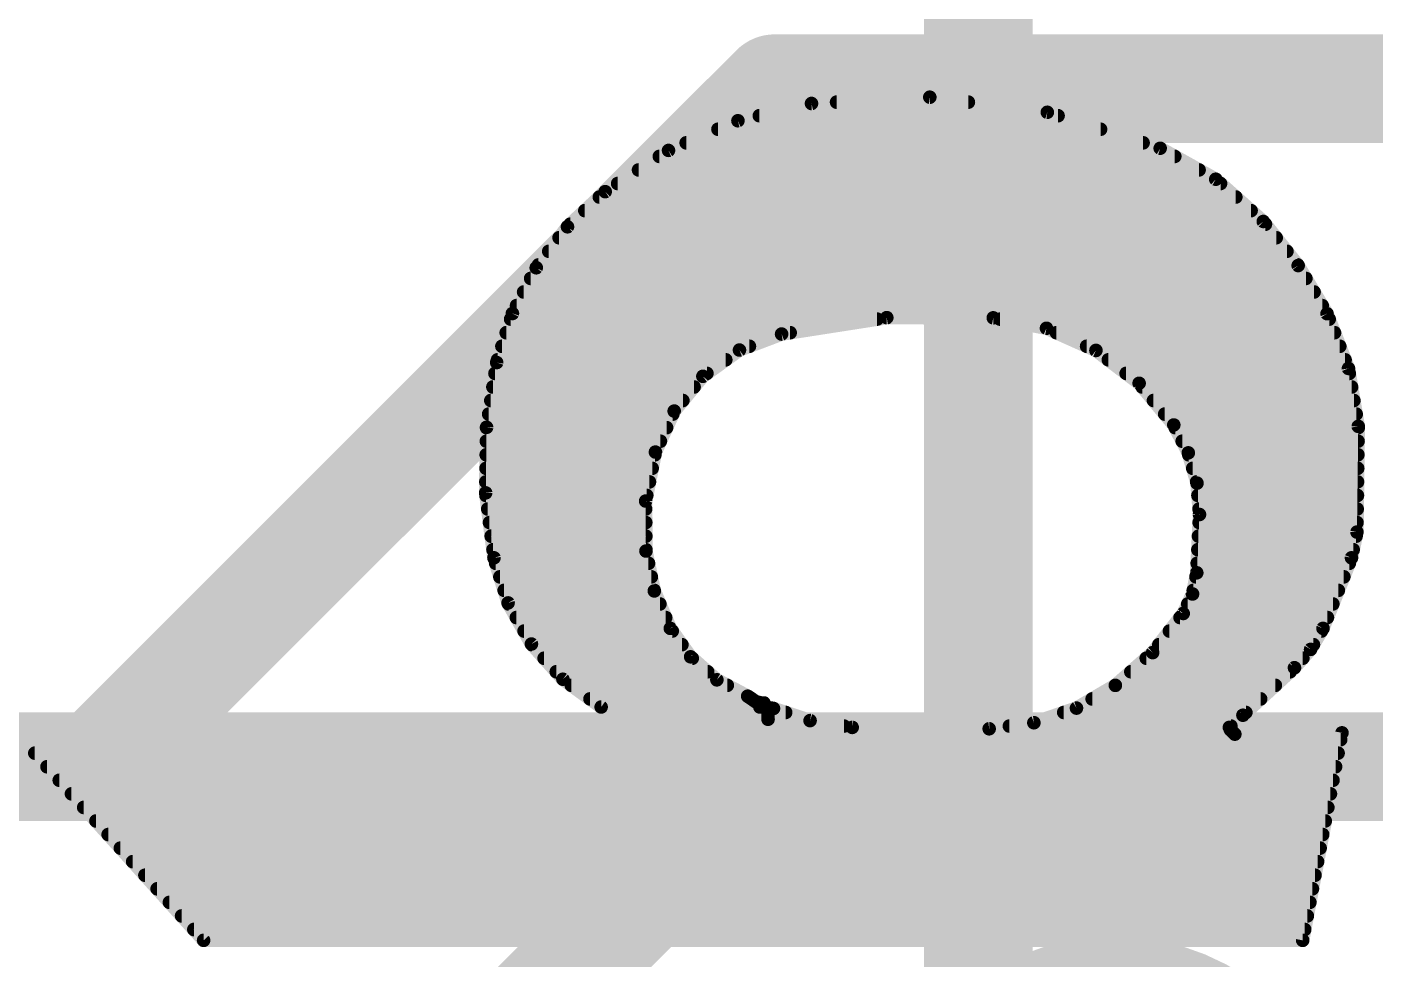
# Model space of a CAD drawing. Extents: x -0.9 to 39.5, y -0.1 to 25.5.
# Drawn here: x 4.95 to 7.474, y 4.72 to 6.465 of the extents above; entities that cross this region are included whole.
import ezdxf

# ---------------------------------------------------------------- set-up
doc = ezdxf.new("R2010")
doc.units = 0
for name, color, linetype in [('1', 12, 'CONTINUOUS'), ('16', 132, 'CONTINUOUS'), ('18', 110, 'CONTINUOUS'), ('22', 40, 'CONTINUOUS')]:
    doc.layers.add(name, color=color, linetype=linetype)

# ---------------------------------------------------------------- blocks, each defined once
blk = doc.blocks.new('ROUNDV')
at = {"const_width": 0.5}
blk.add_lwpolyline([(0, -0.25, 1), (0, 0.25, 1), (0, -0.25)], format="xyb", dxfattribs=at)

msp = doc.modelspace()

# ---------------------------------------------------------------- linework, layer by layer
at = {"layer": '1', "const_width": 0.2032}
for points in [[(6.35, 6.35), (5.08, 5.08)], [(10.48, 6.35), (6.35, 6.35)], [(5.08, 5.08), (3.39, 5.08)], [(6.35, 5.08), (5.461, 4.191)], [(8.89, 5.08), (6.35, 5.08)]]:
    msp.add_lwpolyline(points, dxfattribs=at)
at = {"layer": '1', "const_width": 0.1016}
for points in [[(6.35, 6.4008, 1), (6.35, 6.2992)], [(6.3859, 6.3141, 1), (6.3141, 6.3859)], [(5.08, 5.0292, 1), (5.08, 5.1308)], [(6.35, 5.1308, 1), (6.35, 5.0292)], [(6.3859, 5.0441, 1), (6.3141, 5.1159)], [(5.0441, 5.1159, 1), (5.1159, 5.0441)]]:
    msp.add_lwpolyline(points, format="xyb", dxfattribs=at)
at = {"layer": '16', "const_width": 0.2032}
msp.add_lwpolyline([(6.731, 20.447), (6.731, 4.572)], dxfattribs=at)
at = {"layer": '22', "const_width": 0.0254}
for points in [[(6.4186, 6.3221), (6.281, 6.2898)], [(6.6401, 6.3339), (6.4186, 6.3221)], [(6.4656, 6.3246), (6.7123, 6.3246)], [(6.8601, 6.3056), (6.6401, 6.3339)], [(6.321, 6.2992), (6.8802, 6.2992)], [(7.0714, 6.2382), (6.8601, 6.3056)], [(6.281, 6.2898), (6.1509, 6.2342)], [(6.2435, 6.2738), (6.9598, 6.2738)], [(6.1841, 6.2484), (7.0394, 6.2484)], [(6.1509, 6.2342), (6.0325, 6.157)], [(6.1338, 6.223), (7.0987, 6.223)], [(7.1754, 6.1802), (7.0714, 6.2382)], [(6.0948, 6.1976), (7.1442, 6.1976)], [(6.0558, 6.1722), (7.1844, 6.1722)], [(7.2644, 6.1011), (7.1754, 6.1802)], [(6.0325, 6.157), (5.9618, 6.0912)], [(6.0215, 6.1468), (7.213, 6.1468)], [(5.9943, 6.1214), (7.2416, 6.1214)], [(5.967, 6.096), (7.2684, 6.096)], [(7.3297, 6.0186), (7.2644, 6.1011)], [(5.9618, 6.0912), (5.9034, 6.0144)], [(5.9461, 6.0706), (7.2886, 6.0706)], [(5.9268, 6.0452), (7.3087, 6.0452)], [(5.9075, 6.0198), (7.3288, 6.0198)], [(5.9034, 6.0144), (5.8588, 5.9288)], [(5.8929, 5.9944), (7.3442, 5.9944)], [(7.3838, 5.9284), (7.3297, 6.0186)], [(5.8797, 5.969), (7.3595, 5.969)], [(5.8665, 5.9436), (7.3747, 5.9436)], [(5.8588, 5.9288), (5.8293, 5.8369)], [(5.8554, 5.9182), (6.5415, 5.9182)], [(6.3627, 5.8903), (6.5596, 5.921)], [(6.5596, 5.921), (6.7589, 5.9207)], [(6.7589, 5.9207), (6.8585, 5.9012)], [(6.7716, 5.9182), (7.3878, 5.9182)], [(7.4238, 5.826), (7.3838, 5.9284)], [(5.8472, 5.8928), (6.3787, 5.8928)], [(6.8585, 5.9012), (6.9511, 5.8596)], [(6.8771, 5.8928), (7.3977, 5.8928)], [(5.8391, 5.8674), (6.3024, 5.8674)], [(6.2838, 5.8604), (6.3627, 5.8903)], [(6.9337, 5.8674), (7.4076, 5.8674)], [(6.2153, 5.8112), (6.2838, 5.8604)], [(6.9511, 5.8596), (7.0319, 5.7982)], [(5.8293, 5.8369), (5.8104, 5.7156)], [(5.8309, 5.842), (6.2582, 5.842)], [(6.9743, 5.842), (7.4176, 5.842)], [(7.4422, 5.7175), (7.4238, 5.826)], [(5.8261, 5.8166), (6.2228, 5.8166)], [(6.1616, 5.746), (6.2153, 5.8112)], [(7.0077, 5.8166), (7.4254, 5.8166)], [(7.0319, 5.7982), (7.0968, 5.7201)], [(5.8222, 5.7912), (6.1988, 5.7912)], [(7.0377, 5.7912), (7.4297, 5.7912)], [(5.8182, 5.7658), (6.1779, 5.7658)], [(6.1265, 5.6693), (6.1616, 5.746)], [(7.0588, 5.7658), (7.434, 5.7658)], [(5.8143, 5.7404), (6.159, 5.7404)], [(7.0799, 5.7404), (7.4383, 5.7404)], [(7.0968, 5.7201), (7.124, 5.6678)], [(7.4397, 5.5194), (7.4422, 5.7175)], [(5.8104, 5.7156), (5.8087, 5.5929)], [(5.8104, 5.715), (6.1474, 5.715)], [(7.0995, 5.715), (7.4422, 5.715)], [(5.81, 5.6896), (6.1358, 5.6896)], [(6.1081, 5.5775), (6.1265, 5.6693)], [(7.1126, 5.6896), (7.4418, 5.6896)], [(7.124, 5.6678), (7.1403, 5.6112)], [(5.8097, 5.6642), (6.1255, 5.6642)], [(7.125, 5.6642), (7.4415, 5.6642)], [(5.8093, 5.6388), (6.1204, 5.6388)], [(7.1323, 5.6388), (7.4412, 5.6388)], [(5.8087, 5.5929), (5.8242, 5.4712)], [(5.809, 5.6134), (6.1153, 5.6134)], [(7.1396, 5.6134), (7.4409, 5.6134)], [(7.1403, 5.6112), (7.145, 5.5524)], [(5.8093, 5.588), (6.1102, 5.588)], [(6.1087, 5.4839), (6.1081, 5.5775)], [(7.1421, 5.588), (7.4406, 5.588)], [(5.8125, 5.5626), (6.1082, 5.5626)], [(7.145, 5.5524), (7.1399, 5.4432)], [(7.1442, 5.5626), (7.4402, 5.5626)], [(5.8158, 5.5372), (6.1084, 5.5372)], [(7.1443, 5.5372), (7.4399, 5.5372)], [(7.4295, 5.4712), (7.4397, 5.5194)], [(5.819, 5.5118), (6.1085, 5.5118)], [(7.1431, 5.5118), (7.4381, 5.5118)], [(5.8223, 5.4864), (6.1087, 5.4864)], [(5.8242, 5.4712), (5.8506, 5.3868)], [(6.1244, 5.4092), (6.1087, 5.4839)], [(7.1419, 5.4864), (7.4327, 5.4864)], [(7.3762, 5.3391), (7.4295, 5.4712)], [(5.8274, 5.461), (6.1135, 5.461)], [(7.1399, 5.4432), (7.132, 5.4035)], [(7.1407, 5.461), (7.4254, 5.461)], [(5.8353, 5.4356), (6.1188, 5.4356)], [(7.1384, 5.4356), (7.4151, 5.4356)], [(5.8433, 5.4102), (6.1242, 5.4102)], [(6.1544, 5.3391), (6.1244, 5.4092)], [(7.132, 5.4035), (7.1145, 5.367)], [(7.1333, 5.4102), (7.4049, 5.4102)], [(5.8506, 5.3868), (5.8943, 5.3098)], [(5.8517, 5.3848), (6.1348, 5.3848)], [(7.1145, 5.367), (7.0573, 5.2938)], [(7.123, 5.3848), (7.3946, 5.3848)], [(5.8662, 5.3594), (6.1457, 5.3594)], [(6.1923, 5.2859), (6.1544, 5.3391)], [(7.1086, 5.3594), (7.3844, 5.3594)], [(7.3529, 5.2998), (7.3762, 5.3391)], [(5.8806, 5.334), (6.158, 5.334)], [(7.0887, 5.334), (7.3732, 5.334)], [(5.8943, 5.3098), (5.9533, 5.2438)], [(5.8954, 5.3086), (6.1761, 5.3086)], [(7.0573, 5.2938), (6.9875, 5.2324)], [(7.0689, 5.3086), (7.3582, 5.3086)], [(7.3228, 5.2654), (7.3529, 5.2998)], [(5.9181, 5.2832), (6.1954, 5.2832)], [(6.2415, 5.2428), (6.1923, 5.2859)], [(7.0453, 5.2832), (7.3384, 5.2832)], [(7.2263, 5.1765), (7.3228, 5.2654)], [(5.9408, 5.2578), (6.2243, 5.2578)], [(5.9533, 5.2438), (6.0249, 5.1918)], [(6.2992, 5.2121), (6.2415, 5.2428)], [(7.0164, 5.2578), (7.3146, 5.2578)], [(5.969, 5.2324), (6.261, 5.2324)], [(6.3068, 5.207), (6.2992, 5.2121)], [(6.9875, 5.2324), (6.9147, 5.1898)], [(6.9875, 5.2324), (7.287, 5.2324)], [(6.004, 5.207), (6.3068, 5.207)], [(6.0249, 5.1918), (6.3221, 5.1918)], [(6.3149, 5.2014), (6.3068, 5.207)], [(6.3246, 5.1994), (6.3149, 5.2014)], [(6.3221, 5.1918), (6.3297, 5.1994)], [(6.3297, 5.1994), (6.3246, 5.1994)], [(6.3403, 5.1883), (6.3379, 5.1853)], [(6.3438, 5.1897), (6.3403, 5.1883)], [(6.3475, 5.1892), (6.3438, 5.1897)], [(6.416, 5.1664), (6.3475, 5.1892)], [(6.9147, 5.1898), (6.8349, 5.1624)], [(6.9441, 5.207), (7.2594, 5.207)], [(6.3373, 5.1689), (4.9073, 5.1689)], [(4.9073, 5.1689), (5.2807, 4.7549)], [(6.3379, 5.1853), (6.3373, 5.1816)], [(6.3373, 5.1816), (6.3373, 5.1689)], [(6.3373, 5.1816), (6.3703, 5.1816)], [(6.4948, 5.1537), (6.416, 5.1664)], [(6.8349, 5.1624), (6.7513, 5.1511)], [(6.8908, 5.1816), (7.2318, 5.1816)], [(7.2009, 5.1537), (7.2263, 5.1765)], [(4.9188, 5.1562), (6.4793, 5.1562)], [(6.7513, 5.1511), (6.4948, 5.1537)], [(6.7891, 5.1562), (7.2037, 5.1562)], [(7.2034, 5.1486), (7.2009, 5.1537)], [(7.2111, 5.141), (7.2034, 5.1486)], [(7.4117, 5.1435), (7.2111, 5.141)], [(7.3381, 4.7549), (7.4117, 5.1435)], [(4.9417, 5.1308), (7.4093, 5.1308)], [(4.9646, 5.1054), (7.4045, 5.1054)], [(4.9875, 5.08), (7.3997, 5.08)], [(5.0104, 5.0546), (7.3949, 5.0546)], [(5.0333, 5.0292), (7.3901, 5.0292)], [(5.0562, 5.0038), (7.3852, 5.0038)], [(5.0791, 4.9784), (7.3804, 4.9784)], [(5.102, 4.953), (7.3756, 4.953)], [(5.1249, 4.9276), (7.3708, 4.9276)], [(5.1478, 4.9022), (7.366, 4.9022)], [(5.1708, 4.8768), (7.3612, 4.8768)], [(5.1937, 4.8514), (7.3564, 4.8514)], [(5.2166, 4.826), (7.3516, 4.826)], [(5.2395, 4.8006), (7.3468, 4.8006)], [(5.2624, 4.7752), (7.3419, 4.7752)], [(5.2807, 4.7549), (7.3381, 4.7549)]]:
    msp.add_lwpolyline(points, dxfattribs=at)
at = {"layer": '22', "const_width": 0.0127}
for points in [[(6.4183, 6.3284, 1), (6.4189, 6.3158)], [(6.4201, 6.3159, 1), (6.4171, 6.3283)], [(6.4656, 6.331, 1), (6.4656, 6.3182)], [(6.6409, 6.3402, 1), (6.6393, 6.3276)], [(6.6404, 6.3275, 1), (6.6398, 6.3402)], [(6.7123, 6.3182, 1), (6.7123, 6.331)], [(6.321, 6.3056, 1), (6.321, 6.2928)], [(6.862, 6.3117, 1), (6.8582, 6.2996)], [(6.8593, 6.2993, 1), (6.8609, 6.3119)], [(6.8802, 6.2928, 1), (6.8802, 6.3056)], [(6.2435, 6.2802, 1), (6.2435, 6.2675)], [(6.2795, 6.296, 1), (6.2824, 6.2836)], [(6.2834, 6.284, 1), (6.2785, 6.2956)], [(6.9598, 6.2675, 1), (6.9598, 6.2802)], [(6.1841, 6.2548, 1), (6.1841, 6.242)], [(7.0394, 6.242, 1), (7.0394, 6.2548)], [(6.1338, 6.2294, 1), (6.1338, 6.2166)], [(6.1485, 6.24, 1), (6.1534, 6.2284)], [(6.1544, 6.2289, 1), (6.1475, 6.2395)], [(7.0745, 6.2437, 1), (7.0683, 6.2327)], [(7.0695, 6.2322, 1), (7.0733, 6.2442)], [(7.0987, 6.2166, 1), (7.0987, 6.2294)], [(6.0948, 6.204, 1), (6.0948, 6.1913)], [(7.1442, 6.1913, 1), (7.1442, 6.204)], [(6.0558, 6.1786, 1), (6.0558, 6.1658)], [(7.1796, 6.185, 1), (7.1712, 6.1755)], [(7.1723, 6.1747, 1), (7.1785, 6.1858)], [(7.1844, 6.1658, 1), (7.1844, 6.1786)], [(6.0215, 6.1532, 1), (6.0215, 6.1405)], [(6.029, 6.1623, 1), (6.036, 6.1517)], [(6.0368, 6.1524, 1), (6.0282, 6.1616)], [(7.213, 6.1405, 1), (7.213, 6.1532)], [(5.9943, 6.1278, 1), (5.9943, 6.1151)], [(7.2416, 6.1151, 1), (7.2416, 6.1278)], [(5.967, 6.1024, 1), (5.967, 6.0896)], [(7.2694, 6.105, 1), (7.2594, 6.0972)], [(7.2602, 6.0964, 1), (7.2686, 6.1058)], [(7.2684, 6.0896, 1), (7.2684, 6.1024)], [(5.9461, 6.077, 1), (5.9461, 6.0643)], [(5.9575, 6.0959, 1), (5.9662, 6.0866)], [(5.9669, 6.0874, 1), (5.9568, 6.0951)], [(7.2886, 6.0643, 1), (7.2886, 6.077)], [(5.9268, 6.0516, 1), (5.9268, 6.0389)], [(7.3087, 6.0389, 1), (7.3087, 6.0516)], [(5.9075, 6.0262, 1), (5.9075, 6.0134)], [(7.3288, 6.0134, 1), (7.3288, 6.0262)], [(5.8929, 6.0008, 1), (5.8929, 5.9881)], [(5.8983, 6.0183, 1), (5.9084, 6.0106)], [(5.909, 6.0115, 1), (5.8977, 6.0174)], [(7.3352, 6.0219, 1), (7.3243, 6.0154)], [(7.3247, 6.0147, 1), (7.3347, 6.0226)], [(7.3442, 5.9881, 1), (7.3442, 6.0008)], [(5.8797, 5.9754, 1), (5.8797, 5.9627)], [(7.3595, 5.9627, 1), (7.3595, 5.9754)], [(5.8665, 5.95, 1), (5.8665, 5.9372)], [(7.3747, 5.9372, 1), (7.3747, 5.95)], [(5.8554, 5.9246, 1), (5.8554, 5.9119)], [(5.8531, 5.9318, 1), (5.8644, 5.9259)], [(5.8648, 5.9269, 1), (5.8527, 5.9308)], [(6.5415, 5.9119, 1), (6.5415, 5.9246)], [(6.5596, 5.9274, 1), (6.5596, 5.9147)], [(6.5606, 5.9148, 1), (6.5586, 5.9273)], [(6.7601, 5.9269, 1), (6.7577, 5.9145)], [(6.7589, 5.9144, 1), (6.7589, 5.927)], [(6.7716, 5.9246, 1), (6.7716, 5.9119)], [(7.3897, 5.9307, 1), (7.3779, 5.9261)], [(7.3784, 5.9251, 1), (7.3892, 5.9317)], [(7.3878, 5.9119, 1), (7.3878, 5.9246)], [(5.8472, 5.8992, 1), (5.8472, 5.8864)], [(6.3787, 5.8864, 1), (6.3787, 5.8992)], [(6.8611, 5.9069, 1), (6.8559, 5.8954)], [(6.8573, 5.8949, 1), (6.8597, 5.9074)], [(6.8771, 5.8992, 1), (6.8771, 5.8864)], [(7.3977, 5.8864, 1), (7.3977, 5.8992)], [(5.8391, 5.8738, 1), (5.8391, 5.861)], [(6.3024, 5.861, 1), (6.3024, 5.8738)], [(6.3617, 5.8966, 1), (6.3637, 5.884)], [(6.365, 5.8844, 1), (6.3604, 5.8962)], [(6.9337, 5.8738, 1), (6.9337, 5.861)], [(7.4076, 5.861, 1), (7.4076, 5.8738)], [(6.2816, 5.8663, 1), (6.2861, 5.8544)], [(6.2875, 5.8552, 1), (6.2801, 5.8655)], [(6.955, 5.8647, 1), (6.9473, 5.8545)], [(6.9485, 5.8538, 1), (6.9537, 5.8654)], [(5.8356, 5.8359, 1), (5.823, 5.8379)], [(5.8233, 5.8388, 1), (5.8353, 5.835)], [(5.8309, 5.8484, 1), (5.8309, 5.8357)], [(6.2582, 5.8357, 1), (6.2582, 5.8484)], [(6.9743, 5.8484, 1), (6.9743, 5.8357)], [(7.4176, 5.8357, 1), (7.4176, 5.8484)], [(7.4301, 5.827, 1), (7.4176, 5.8249)], [(7.4179, 5.8236, 1), (7.4298, 5.8283)], [(5.8261, 5.823, 1), (5.8261, 5.8102)], [(6.2116, 5.8163, 1), (6.219, 5.806)], [(6.2202, 5.8071, 1), (6.2104, 5.8152)], [(6.2228, 5.8102, 1), (6.2228, 5.823)], [(7.0077, 5.823, 1), (7.0077, 5.8102)], [(7.0368, 5.8022, 1), (7.0271, 5.7941)], [(7.0281, 5.7931, 1), (7.0358, 5.8032)], [(7.4254, 5.8102, 1), (7.4254, 5.823)], [(5.8222, 5.7976, 1), (5.8222, 5.7848)], [(6.1988, 5.7848, 1), (6.1988, 5.7976)], [(7.0377, 5.7976, 1), (7.0377, 5.7848)], [(7.4297, 5.7848, 1), (7.4297, 5.7976)], [(5.8182, 5.7722, 1), (5.8182, 5.7595)], [(6.1567, 5.7501, 1), (6.1665, 5.742)], [(6.1674, 5.7434, 1), (6.1558, 5.7487)], [(6.1779, 5.7595, 1), (6.1779, 5.7722)], [(7.0588, 5.7722, 1), (7.0588, 5.7595)], [(7.434, 5.7595, 1), (7.434, 5.7722)], [(5.8143, 5.7468, 1), (5.8143, 5.734)], [(6.159, 5.734, 1), (6.159, 5.7468)], [(7.0799, 5.7468, 1), (7.0799, 5.734)], [(7.1024, 5.723, 1), (7.0912, 5.7172)], [(7.0919, 5.716, 1), (7.1017, 5.7242)], [(7.4485, 5.7174, 1), (7.4359, 5.7176)], [(7.4383, 5.734, 1), (7.4383, 5.7468)], [(5.8167, 5.7156, 1), (5.804, 5.7157)], [(5.8104, 5.7214, 1), (5.8104, 5.7086)], [(5.8041, 5.7166, 1), (5.8167, 5.7147)], [(6.1474, 5.7086, 1), (6.1474, 5.7214)], [(7.0995, 5.7214, 1), (7.0995, 5.7086)], [(7.4359, 5.7164, 1), (7.4485, 5.7186)], [(7.4422, 5.7086, 1), (7.4422, 5.7214)], [(5.81, 5.696, 1), (5.81, 5.6833)], [(6.1207, 5.6719, 1), (6.1323, 5.6667)], [(6.1327, 5.6681, 1), (6.1203, 5.6705)], [(6.1358, 5.6833, 1), (6.1358, 5.696)], [(7.1126, 5.696, 1), (7.1126, 5.6833)], [(7.1301, 5.6696, 1), (7.1179, 5.666)], [(7.4418, 5.6833, 1), (7.4418, 5.696)], [(5.8097, 5.6706, 1), (5.8097, 5.6578)], [(6.1255, 5.6578, 1), (6.1255, 5.6706)], [(7.1183, 5.6649, 1), (7.1296, 5.6707)], [(7.125, 5.6706, 1), (7.125, 5.6578)], [(7.4415, 5.6578, 1), (7.4415, 5.6706)], [(5.8093, 5.6452, 1), (5.8093, 5.6325)], [(6.1204, 5.6325, 1), (6.1204, 5.6452)], [(7.1323, 5.6452, 1), (7.1323, 5.6325)], [(7.4412, 5.6325, 1), (7.4412, 5.6452)], [(5.815, 5.5937, 1), (5.8024, 5.5921)], [(5.809, 5.6198, 1), (5.809, 5.6071)], [(6.1153, 5.6071, 1), (6.1153, 5.6198)], [(7.1396, 5.6198, 1), (7.1396, 5.6071)], [(7.1466, 5.6117, 1), (7.1339, 5.6106)], [(7.1342, 5.6094, 1), (7.1464, 5.6129)], [(7.4409, 5.6071, 1), (7.4409, 5.6198)], [(5.8023, 5.593, 1), (5.815, 5.5928)], [(5.8093, 5.5944, 1), (5.8093, 5.5816)], [(6.1145, 5.5776, 1), (6.1018, 5.5775)], [(6.1019, 5.5788, 1), (6.1143, 5.5763)], [(6.1102, 5.5816, 1), (6.1102, 5.5944)], [(7.1421, 5.5944, 1), (7.1421, 5.5816)], [(7.4406, 5.5816, 1), (7.4406, 5.5944)], [(5.8125, 5.569, 1), (5.8125, 5.5563)], [(6.1082, 5.5563, 1), (6.1082, 5.569)], [(7.1442, 5.569, 1), (7.1442, 5.5563)], [(7.1513, 5.5521, 1), (7.1387, 5.5527)], [(7.1387, 5.5519, 1), (7.1513, 5.5529)], [(7.4402, 5.5563, 1), (7.4402, 5.569)], [(5.8158, 5.5436, 1), (5.8158, 5.5309)], [(6.1084, 5.5309, 1), (6.1084, 5.5436)], [(7.1443, 5.5436, 1), (7.1443, 5.5309)], [(7.4459, 5.5181, 1), (7.4335, 5.5207)], [(7.4399, 5.5309, 1), (7.4399, 5.5436)], [(5.819, 5.5182, 1), (5.819, 5.5054)], [(6.1085, 5.5054, 1), (6.1085, 5.5182)], [(7.1431, 5.5182, 1), (7.1431, 5.5054)], [(7.4334, 5.5195, 1), (7.446, 5.5193)], [(7.4381, 5.5054, 1), (7.4381, 5.5182)], [(5.8223, 5.4928, 1), (5.8223, 5.4801)], [(5.8303, 5.4731, 1), (5.8181, 5.4693)], [(5.8179, 5.4704, 1), (5.8305, 5.472)], [(6.1149, 5.4852, 1), (6.1025, 5.4826)], [(6.1024, 5.4839, 1), (6.115, 5.4839)], [(6.1087, 5.4801, 1), (6.1087, 5.4928)], [(7.1419, 5.4928, 1), (7.1419, 5.4801)], [(7.4233, 5.4725, 1), (7.4357, 5.4699)], [(7.4354, 5.4688, 1), (7.4236, 5.4736)], [(7.4327, 5.4801, 1), (7.4327, 5.4928)], [(5.8274, 5.4674, 1), (5.8274, 5.4546)], [(6.1135, 5.4546, 1), (6.1135, 5.4674)], [(7.1461, 5.442, 1), (7.1337, 5.4444)], [(7.1407, 5.4674, 1), (7.1407, 5.4546)], [(7.4254, 5.4546, 1), (7.4254, 5.4674)], [(5.8353, 5.442, 1), (5.8353, 5.4292)], [(6.1188, 5.4292, 1), (6.1188, 5.442)], [(7.1384, 5.442, 1), (7.1384, 5.4292)], [(7.1336, 5.4435, 1), (7.1462, 5.4429)], [(7.4151, 5.4292, 1), (7.4151, 5.442)], [(5.8433, 5.4166, 1), (5.8433, 5.4039)], [(6.1302, 5.4117, 1), (6.1185, 5.4067)], [(6.1182, 5.4079, 1), (6.1306, 5.4105)], [(6.1242, 5.4039, 1), (6.1242, 5.4166)], [(7.1257, 5.4048, 1), (7.1382, 5.4023)], [(7.1377, 5.4008, 1), (7.1262, 5.4063)], [(7.1333, 5.4166, 1), (7.1333, 5.4039)], [(7.4049, 5.4039, 1), (7.4049, 5.4166)], [(5.8562, 5.3899, 1), (5.8451, 5.3836)], [(5.8446, 5.3849, 1), (5.8567, 5.3886)], [(5.8517, 5.3912, 1), (5.8517, 5.3784)], [(6.1348, 5.3784, 1), (6.1348, 5.3912)], [(7.1088, 5.3697, 1), (7.1202, 5.3643)], [(7.1195, 5.3631, 1), (7.1095, 5.3709)], [(7.123, 5.3912, 1), (7.123, 5.3784)], [(7.3946, 5.3784, 1), (7.3946, 5.3912)], [(5.8662, 5.3658, 1), (5.8662, 5.353)], [(6.1457, 5.353, 1), (6.1457, 5.3658)], [(6.1596, 5.3428, 1), (6.1492, 5.3354)], [(7.1086, 5.3658, 1), (7.1086, 5.353)], [(7.3817, 5.3359, 1), (7.3707, 5.3423)], [(7.3844, 5.353, 1), (7.3844, 5.3658)], [(5.8806, 5.3404, 1), (5.8806, 5.3277)], [(6.1486, 5.3366, 1), (6.1602, 5.3416)], [(6.158, 5.3277, 1), (6.158, 5.3404)], [(7.0887, 5.3404, 1), (7.0887, 5.3277)], [(7.3703, 5.3415, 1), (7.3821, 5.3367)], [(7.3732, 5.3277, 1), (7.3732, 5.3404)], [(5.8991, 5.314, 1), (5.8896, 5.3056)], [(5.8888, 5.3067, 1), (5.8999, 5.3129)], [(5.8954, 5.315, 1), (5.8954, 5.3022)], [(6.1761, 5.3022, 1), (6.1761, 5.315)], [(7.0523, 5.2977, 1), (7.0623, 5.2898)], [(7.0615, 5.289, 1), (7.0531, 5.2985)], [(7.0689, 5.315, 1), (7.0689, 5.3022)], [(7.3475, 5.303, 1), (7.3584, 5.2965)], [(7.3577, 5.2956, 1), (7.3482, 5.3039)], [(7.3582, 5.3022, 1), (7.3582, 5.315)], [(5.9181, 5.2896, 1), (5.9181, 5.2768)], [(6.1965, 5.2906, 1), (6.1882, 5.2811)], [(6.1872, 5.2822, 1), (6.1975, 5.2896)], [(6.1954, 5.2768, 1), (6.1954, 5.2896)], [(7.0453, 5.2896, 1), (7.0453, 5.2768)], [(7.318, 5.2696, 1), (7.3276, 5.2612)], [(7.3271, 5.2607, 1), (7.3185, 5.2701)], [(7.3384, 5.2768, 1), (7.3384, 5.2896)], [(5.9408, 5.2642, 1), (5.9408, 5.2515)], [(5.957, 5.249, 1), (5.9496, 5.2387)], [(5.9486, 5.2396, 1), (5.958, 5.2481)], [(6.2243, 5.2515, 1), (6.2243, 5.2642)], [(6.2445, 5.2484, 1), (6.2385, 5.2372)], [(6.2373, 5.238, 1), (6.2457, 5.2475)], [(7.0164, 5.2642, 1), (7.0164, 5.2515)], [(7.3146, 5.2515, 1), (7.3146, 5.2642)], [(5.969, 5.2388, 1), (5.969, 5.226)], [(6.261, 5.226, 1), (6.261, 5.2388)], [(6.3027, 5.2174, 1), (6.2957, 5.2068)], [(6.2962, 5.2065, 1), (6.3022, 5.2177)], [(6.9875, 5.2388, 1), (6.9875, 5.226)], [(6.9833, 5.2372, 1), (6.9917, 5.2276)], [(6.9907, 5.2269, 1), (6.9843, 5.2379)], [(7.287, 5.226, 1), (7.287, 5.2388)], [(6.004, 5.2134, 1), (6.004, 5.2006)], [(6.0249, 5.1982, 1), (6.0249, 5.1855)], [(6.0212, 5.1867, 1), (6.0286, 5.1969)], [(6.3104, 5.2122, 1), (6.3032, 5.2018)], [(6.3033, 5.2017, 1), (6.3103, 5.2123)], [(6.3068, 5.2006, 1), (6.3068, 5.2134)], [(6.3162, 5.2076, 1), (6.3137, 5.1952)], [(6.3113, 5.1962, 1), (6.3185, 5.2066)], [(6.3176, 5.1963, 1), (6.3266, 5.1873)], [(6.3246, 5.2058, 1), (6.3246, 5.1931)], [(6.3221, 5.1855, 1), (6.3221, 5.1982)], [(6.3233, 5.1932, 1), (6.3259, 5.2056)], [(6.3342, 5.1949, 1), (6.3252, 5.2039)], [(6.3297, 5.1931, 1), (6.3297, 5.2058)], [(6.3379, 5.1942, 1), (6.3426, 5.1824)], [(6.3452, 5.1843, 1), (6.3353, 5.1922)], [(6.3446, 5.196, 1), (6.3429, 5.1834)], [(6.3495, 5.1952, 1), (6.3455, 5.1832)], [(6.3461, 5.1838, 1), (6.3414, 5.1956)], [(6.3467, 5.1829, 1), (6.3483, 5.1955)], [(6.9115, 5.1953, 1), (6.9179, 5.1843)], [(6.9167, 5.1838, 1), (6.9126, 5.1958)], [(6.9441, 5.2134, 1), (6.9441, 5.2006)], [(7.2594, 5.2006, 1), (7.2594, 5.2134)], [(6.3437, 5.1816, 1), (6.3309, 5.1816)], [(6.3309, 5.1689, 1), (6.3437, 5.1689)], [(6.3373, 5.188, 1), (6.3373, 5.1753)], [(6.331, 5.1826, 1), (6.3436, 5.1806)], [(6.3442, 5.1843, 1), (6.3316, 5.1863)], [(6.3329, 5.1893, 1), (6.3429, 5.1814)], [(6.3373, 5.1625, 1), (6.3373, 5.1753)], [(6.3703, 5.1753, 1), (6.3703, 5.188)], [(6.417, 5.1727, 1), (6.415, 5.1601)], [(6.414, 5.1604, 1), (6.418, 5.1724)], [(6.8328, 5.1684, 1), (6.837, 5.1564)], [(6.8358, 5.1561, 1), (6.8341, 5.1687)], [(6.8908, 5.188, 1), (6.8908, 5.1753)], [(7.222, 5.1812, 1), (7.2306, 5.1718)], [(7.2305, 5.1718, 1), (7.2221, 5.1812)], [(7.2318, 5.1753, 1), (7.2318, 5.188)], [(6.4793, 5.1498, 1), (6.4793, 5.1626)], [(6.4949, 5.16, 1), (6.4947, 5.1474)], [(6.4938, 5.1474, 1), (6.4958, 5.16)], [(6.7505, 5.1574, 1), (6.7521, 5.1448)], [(6.7512, 5.1448, 1), (6.7514, 5.1574)], [(6.7891, 5.1626, 1), (6.7891, 5.1498)], [(7.2066, 5.1565, 1), (7.1952, 5.1509)], [(7.1967, 5.1584, 1), (7.2051, 5.149)], [(7.2079, 5.1531, 1), (7.1989, 5.1441)], [(7.1977, 5.1458, 1), (7.2091, 5.1514)], [(7.2037, 5.1498, 1), (7.2037, 5.1626)], [(7.211, 5.1473, 1), (7.2112, 5.1347)], [(7.2066, 5.1365, 1), (7.2156, 5.1455)], [(7.4179, 5.1423, 1), (7.4055, 5.1447)], [(7.4118, 5.1372, 1), (7.4116, 5.1498)], [(7.4093, 5.1244, 1), (7.4093, 5.1372)], [(4.9646, 5.1118, 1), (4.9646, 5.0991)], [(7.4045, 5.0991, 1), (7.4045, 5.1118)], [(4.9875, 5.0864, 1), (4.9875, 5.0736)], [(7.3997, 5.0736, 1), (7.3997, 5.0864)], [(5.0104, 5.061, 1), (5.0104, 5.0483)], [(7.3949, 5.0483, 1), (7.3949, 5.061)], [(5.0333, 5.0356, 1), (5.0333, 5.0229)], [(7.3901, 5.0229, 1), (7.3901, 5.0356)], [(5.0562, 5.0102, 1), (5.0562, 4.9974)], [(7.3852, 4.9974, 1), (7.3852, 5.0102)], [(5.0791, 4.9848, 1), (5.0791, 4.9721)], [(7.3804, 4.9721, 1), (7.3804, 4.9848)], [(5.102, 4.9594, 1), (5.102, 4.9466)], [(7.3756, 4.9466, 1), (7.3756, 4.9594)], [(5.1249, 4.934, 1), (5.1249, 4.9212)], [(7.3708, 4.9212, 1), (7.3708, 4.934)], [(5.1478, 4.9086, 1), (5.1478, 4.8959)], [(7.366, 4.8959, 1), (7.366, 4.9086)], [(5.1708, 4.8832, 1), (5.1708, 4.8704)], [(7.3612, 4.8704, 1), (7.3612, 4.8832)], [(5.1937, 4.8578, 1), (5.1937, 4.845)], [(7.3564, 4.845, 1), (7.3564, 4.8578)], [(5.2166, 4.8324, 1), (5.2166, 4.8197)], [(7.3516, 4.8197, 1), (7.3516, 4.8324)], [(5.2395, 4.807, 1), (5.2395, 4.7942)], [(7.3468, 4.7942, 1), (7.3468, 4.807)], [(5.2624, 4.7816, 1), (5.2624, 4.7688)], [(7.3419, 4.7688, 1), (7.3419, 4.7816)], [(5.2807, 4.7613, 1), (5.2807, 4.7485)], [(5.276, 4.7506, 1), (5.2854, 4.7592)], [(7.3319, 4.7561, 1), (7.3443, 4.7537)], [(7.3381, 4.7485, 1), (7.3381, 4.7613)]]:
    msp.add_lwpolyline(points, format="xyb", dxfattribs=at)

# ---------------------------------------------------------------- block references
at = {"layer": '18', "xscale": 0.889, "yscale": 0.889}
msp.add_blockref('ROUNDV', (6.985, 4.318), dxfattribs=at)
msp.add_blockref('ROUNDV', (6.985, 4.318), dxfattribs=at)

doc.saveas('drawing.dxf')
